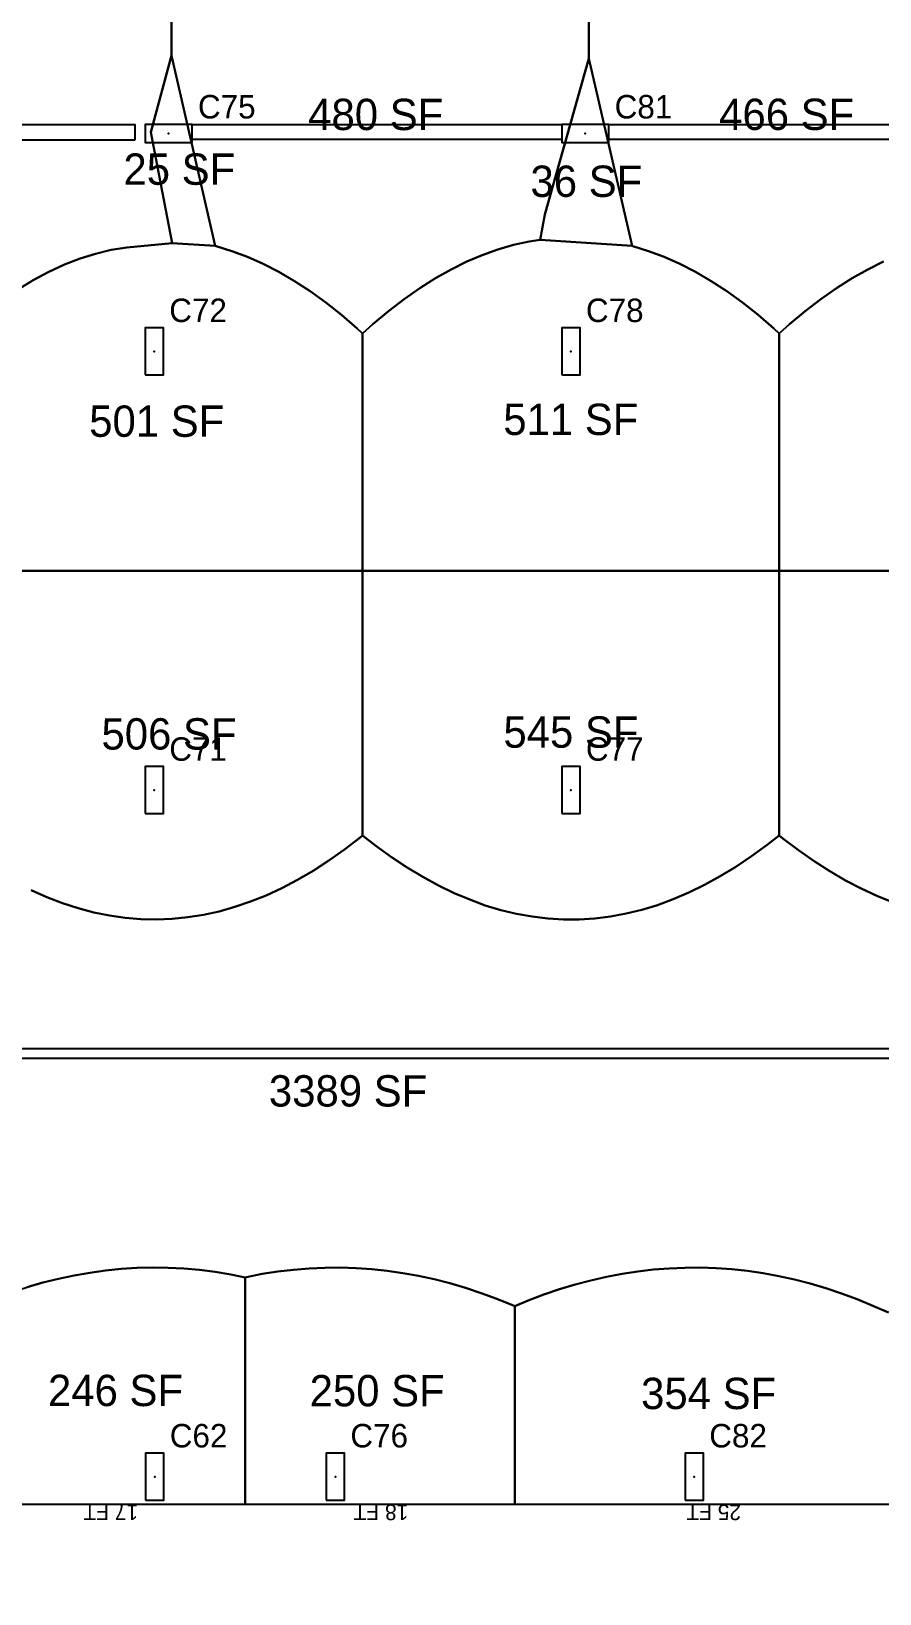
# Model space of a CAD drawing. Header units: metres. Extents: x 3272 to 9634, y 5311 to 56288.
# Drawn here: x 7513 to 8163, y 46243 to 47440 of the extents above; entities that cross this region are included whole.
import ezdxf
from ezdxf.enums import TextEntityAlignment as Align

# ---------------------------------------------------------------- set-up
doc = ezdxf.new("R2010")
doc.units = ezdxf.units.M
for name, color, linetype in [('BOUNDARY', 5, 'Continuous'), ('COL-LABEL', 2, 'Continuous'), ('COLS', 2, 'Continuous'), ('FLOOR_5_AREA_LABELS', 3, 'Continuous'), ('FLOOR_5_BOUNDARY', 5, 'Continuous'), ('FLOOR_5_COLUMNS', 7, 'Continuous'), ('FLOOR_5_FASCADE_COLUMNS', 30, 'Continuous'), ('FLOOR_5_LARGE_TRIBUTARY', 6, 'Continuous'), ('FLOOR_5_TRIBUTARY_COL_106', 2, 'Continuous'), ('FLOOR_5_TRIBUTARY_COL_107', 2, 'Continuous'), ('FLOOR_5_TRIBUTARY_COL_34', 2, 'Continuous'), ('FLOOR_5_TRIBUTARY_COL_38', 2, 'Continuous'), ('FLOOR_5_TRIBUTARY_COL_39', 2, 'Continuous'), ('FLOOR_5_TRIBUTARY_COL_41', 2, 'Continuous'), ('FLOOR_5_TRIBUTARY_COL_42', 2, 'Continuous'), ('FLOOR_5_TRIBUTARY_COL_56', 2, 'Continuous'), ('FLOOR_5_TRIBUTARY_COL_57', 2, 'Continuous'), ('FLOOR_5_TRIBUTARY_COL_89', 2, 'Continuous'), ('FLOOR_5_TRIBUTARY_COL_97', 2, 'Continuous'), ('FLOOR_5_WALL_TRIBUTARY_161', 1, 'Continuous'), ('FLOOR_5_WALL_TRIBUTARY_162', 1, 'Continuous'), ('FLOOR_5_WALL_TRIBUTARY_167', 1, 'Continuous'), ('FLOOR_5_WALL_TRIBUTARY_180', 1, 'Continuous'), ('WALL', 4, 'Continuous')]:
    doc.layers.add(name, color=color, linetype=linetype)

msp = doc.modelspace()

# ---------------------------------------------------------------- linework, layer by layer
at = {"layer": 'BOUNDARY'}
msp.add_lwpolyline([(9196.1, 46311.5), (6771.6, 46311.5), (6771.6, 46243.1), (6443.2, 46243.1), (6443.2, 46310.5), (6316.7, 46310.5), (6316.7, 46300.3), (6299, 46279.3), (6298.7, 46273.4), (5979.1, 46291), (5982.7, 46356.9), (5849.6, 46364.2), (5842.4, 46298.9), (5651.2, 46334.6)], dxfattribs=at)
at = {"layer": 'COLS'}
for points in [[(7636.2, 47354.9), (7636.2, 47368.9), (7600.2, 47368.9), (7600.2, 47354.9)], [(7955.5, 47354.9), (7955.5, 47368.9), (7919.5, 47368.9), (7919.5, 47354.9)], [(7600.2, 47176.9), (7614.2, 47176.9), (7614.2, 47212.9), (7600.2, 47212.9)], [(7919.5, 47176.9), (7933.5, 47176.9), (7933.5, 47212.9), (7919.5, 47212.9)], [(7600.2, 46840.8), (7614.2, 46840.8), (7614.2, 46876.8), (7600.2, 46876.8)], [(7919.5, 46840.8), (7933.5, 46840.8), (7933.5, 46876.8), (7919.5, 46876.8)], [(7600.6, 46314.7), (7614.6, 46314.7), (7614.6, 46350.7), (7600.6, 46350.7)], [(7739, 46314.7), (7753, 46314.7), (7753, 46350.7), (7739, 46350.7)], [(8014, 46314.7), (8028, 46314.7), (8028, 46350.7), (8014, 46350.7)]]:
    msp.add_lwpolyline(points, close=True, dxfattribs=at)
at = {"layer": 'FLOOR_5_BOUNDARY'}
msp.add_lwpolyline([(9196.1, 46311.5), (6771.6, 46311.5), (6771.6, 46243.1), (6443.2, 46243.1), (6443.2, 46310.5), (6316.7, 46310.5), (6316.7, 46300.3), (6299, 46279.3), (6298.7, 46273.4), (5979.1, 46291), (5982.7, 46356.9), (5849.6, 46364.2), (5842.4, 46298.9), (5651.2, 46334.6)], dxfattribs=at)
at = {"layer": 'FLOOR_5_COLUMNS'}
for p in [(7618.2, 47361.9), (7937.5, 47361.9), (7607.2, 47194.9), (7926.5, 47194.9), (7607.2, 46858.8), (7926.5, 46858.8), (7607.6, 46332.7), (7746, 46332.7), (8021, 46332.7)]:
    msp.add_point(p, dxfattribs=at)
at = {"layer": 'FLOOR_5_FASCADE_COLUMNS'}
for points in [[(7675.9, 46311.5), (7669.9, 46311.5), (7663.9, 46311.5), (7657.9, 46311.5), (7651.9, 46311.5), (7645.9, 46311.5), (7639.9, 46311.5), (7633.9, 46311.5), (7627.9, 46311.5), (7621.9, 46311.5), (7615.9, 46311.5), (7609.9, 46311.5), (7603.9, 46311.5), (7597.9, 46311.5), (7591.9, 46311.5), (7585.9, 46311.5), (7579.9, 46311.5), (7573.9, 46311.5), (7567.9, 46311.5), (7561.9, 46311.5), (7555.9, 46311.5), (7549.9, 46311.5), (7543.9, 46311.5), (7537.9, 46311.5), (7531.9, 46311.5), (7525.9, 46311.5), (7519.9, 46311.5), (7513.9, 46311.5), (7507.9, 46311.5)], [(7885.9, 46311.5), (7879.9, 46311.5), (7873.9, 46311.5), (7867.9, 46311.5), (7861.9, 46311.5), (7855.9, 46311.5), (7849.9, 46311.5), (7843.9, 46311.5), (7837.9, 46311.5), (7831.9, 46311.5), (7825.9, 46311.5), (7819.9, 46311.5), (7813.9, 46311.5), (7807.9, 46311.5), (7801.9, 46311.5), (7795.9, 46311.5), (7789.9, 46311.5), (7783.9, 46311.5), (7777.9, 46311.5), (7771.9, 46311.5), (7765.9, 46311.5), (7759.9, 46311.5), (7753.9, 46311.5), (7747.9, 46311.5), (7741.9, 46311.5), (7735.9, 46311.5), (7729.9, 46311.5), (7723.9, 46311.5), (7717.9, 46311.5), (7711.9, 46311.5), (7705.9, 46311.5), (7699.9, 46311.5), (7693.9, 46311.5), (7687.9, 46311.5), (7681.9, 46311.5), (7675.9, 46311.5)], [(8167.9, 46311.5), (8161.9, 46311.5), (8155.9, 46311.5), (8149.9, 46311.5), (8143.9, 46311.5), (8137.9, 46311.5), (8131.9, 46311.5), (8125.9, 46311.5), (8119.9, 46311.5), (8113.9, 46311.5), (8107.9, 46311.5), (8101.9, 46311.5), (8095.9, 46311.5), (8089.9, 46311.5), (8083.9, 46311.5), (8077.9, 46311.5), (8071.9, 46311.5), (8065.9, 46311.5), (8059.9, 46311.5), (8053.9, 46311.5), (8047.9, 46311.5), (8041.9, 46311.5), (8035.9, 46311.5), (8029.9, 46311.5), (8023.9, 46311.5), (8017.9, 46311.5), (8011.9, 46311.5), (8005.9, 46311.5), (7999.9, 46311.5), (7993.9, 46311.5), (7987.9, 46311.5), (7981.9, 46311.5), (7975.9, 46311.5), (7969.9, 46311.5), (7963.9, 46311.5), (7957.9, 46311.5), (7951.9, 46311.5), (7945.9, 46311.5), (7939.9, 46311.5), (7933.9, 46311.5), (7927.9, 46311.5), (7921.9, 46311.5), (7915.9, 46311.5), (7909.9, 46311.5), (7903.9, 46311.5), (7897.9, 46311.5), (7891.9, 46311.5), (7885.9, 46311.5)]]:
    msp.add_lwpolyline(points, dxfattribs=at)
at = {"layer": 'FLOOR_5_LARGE_TRIBUTARY'}
for points in [[(7620.4, 47466.3), (7620.4, 47421.6), (7604.5, 47362.9), (7621, 47277.8), (7586.3, 47274.6), (7574.3, 47272.7), (7562.3, 47269.8), (7550.3, 47266), (7538.3, 47261.4), (7526.3, 47255.8), (7514.3, 47249.4), (7502.3, 47242)], [(7940.2, 47466.4), (7940.2, 47419.4), (7906.6, 47299.9), (7902.9, 47280.3), (7894.6, 47279.1), (7882.6, 47276.5), (7870.6, 47273), (7858.6, 47268.7), (7846.6, 47263.7), (7834.6, 47257.7), (7822.6, 47251), (7810.6, 47243.4), (7798.6, 47235), (7786.6, 47225.8), (7774.6, 47215.7), (7774.6, 47215.7), (7766.8, 47208.7), (7762.6, 47212.6), (7750.6, 47222.9), (7738.6, 47232.4), (7726.6, 47241), (7714.6, 47248.8), (7702.6, 47255.8), (7690.6, 47262), (7678.6, 47267.3), (7666.6, 47271.8), (7654.6, 47275.5), (7654, 47275.7), (7620.4, 47421.6), (7620.4, 47466.3)], [(8165.9, 47263.7), (8153.9, 47257.7), (8141.9, 47251), (8129.9, 47243.4), (8117.9, 47235), (8105.9, 47225.8), (8093.9, 47215.7), (8086.1, 47208.7), (8086.1, 47208.7), (8081.9, 47212.6), (8069.9, 47222.9), (8057.9, 47232.4), (8045.9, 47241), (8033.9, 47248.8), (8021.9, 47255.8), (8009.9, 47262), (7997.9, 47267.3), (7985.9, 47271.8), (7973.9, 47275.5), (7973.3, 47275.7), (7940.2, 47419.4), (7940.2, 47466.4)], [(7502.3, 47242), (7514.3, 47249.4), (7526.3, 47255.8), (7538.3, 47261.4), (7550.3, 47266), (7562.3, 47269.8), (7574.3, 47272.7), (7586.3, 47274.6), (7621, 47277.8), (7654, 47275.7), (7654.6, 47275.5), (7666.6, 47271.8), (7678.6, 47267.3), (7690.6, 47262), (7702.6, 47255.8), (7714.6, 47248.8), (7726.6, 47241), (7738.6, 47232.4), (7750.6, 47222.9), (7762.6, 47212.6), (7766.8, 47208.7), (7766.8, 47026.8), (7766.8, 47026.8), (7474.2, 47026.8)], [(8401.9, 47026.8), (8086.1, 47026.8), (8086.1, 47208.7), (8093.9, 47215.7), (8093.9, 47215.7), (8105.9, 47225.8), (8117.9, 47235), (8129.9, 47243.4), (8141.9, 47251), (8153.9, 47257.7), (8165.9, 47263.7)], [(7474.2, 47026.8), (7766.8, 47026.8), (7766.8, 46824.1), (7764.9, 46822.5), (7752.9, 46813.3), (7740.9, 46804.9), (7728.9, 46797.1), (7716.9, 46790.1), (7704.9, 46783.8), (7692.9, 46778.2), (7680.9, 46773.4), (7668.9, 46769.3), (7656.9, 46765.9), (7644.9, 46763.3), (7632.9, 46761.4), (7620.9, 46760.2), (7608.9, 46759.7), (7596.9, 46760), (7584.9, 46760.9), (7572.9, 46762.7), (7560.9, 46765.1), (7548.9, 46768.3), (7536.9, 46772.2), (7524.9, 46776.8), (7512.9, 46782.1)], [(8172.9, 46773.1), (8160.9, 46777.9), (8148.9, 46783.4), (8136.9, 46789.6), (8124.9, 46796.6), (8112.9, 46804.3), (8100.9, 46812.7), (8088.9, 46821.8), (8086.1, 46824.1), (8086.1, 46824.1), (8086.1, 47026.8), (8086.1, 47026.8), (8401.9, 47026.8)], [(7512.9, 46782.1), (7524.9, 46776.8), (7536.9, 46772.2), (7548.9, 46768.3), (7560.9, 46765.1), (7572.9, 46762.7), (7584.9, 46760.9), (7596.9, 46760), (7608.9, 46759.7), (7620.9, 46760.2), (7632.9, 46761.4), (7644.9, 46763.3), (7656.9, 46765.9), (7668.9, 46769.3), (7680.9, 46773.4), (7692.9, 46778.2), (7704.9, 46783.8), (7716.9, 46790.1), (7728.9, 46797.1), (7740.9, 46804.9), (7752.9, 46813.3), (7764.9, 46822.5), (7766.8, 46824.1), (7776.9, 46816.2), (7788.9, 46807.5), (7800.9, 46799.5), (7812.9, 46792.3), (7824.9, 46785.7), (7836.9, 46779.9), (7848.9, 46774.9), (7860.9, 46770.5), (7872.9, 46766.9), (7884.9, 46764.1), (7896.9, 46761.9), (7908.9, 46760.5), (7920.9, 46759.8), (7932.9, 46759.8), (7944.9, 46760.5), (7956.9, 46762), (7968.9, 46764.2), (7980.9, 46767.2), (7992.9, 46770.8), (8004.9, 46775.2), (8016.9, 46780.3), (8028.9, 46786.2), (8040.9, 46792.8), (8052.9, 46800.1), (8064.9, 46808.1), (8076.9, 46816.8), (8086.1, 46824.1), (8088.9, 46821.8), (8100.9, 46812.7), (8112.9, 46804.3), (8124.9, 46796.6), (8136.9, 46789.6), (8148.9, 46783.4), (8160.9, 46777.9), (8172.9, 46773.1)], [(8169.8, 46458.5), (8157.8, 46463.8), (8145.8, 46468.7), (8133.8, 46473.2), (8121.8, 46477.2), (8109.8, 46480.7), (8097.8, 46483.8), (8085.8, 46486.5), (8073.8, 46488.7), (8061.8, 46490.4), (8049.8, 46491.7), (8037.8, 46492.6), (8025.8, 46493), (8013.8, 46492.9), (8001.8, 46492.4), (7989.8, 46491.5), (7977.8, 46490.1), (7965.8, 46488.2), (7953.8, 46485.9), (7941.8, 46483.2), (7929.8, 46480), (7917.8, 46476.4), (7905.8, 46472.3), (7893.8, 46467.7), (7883.5, 46463.5), (7881.8, 46464.3), (7869.8, 46469.1), (7857.8, 46473.5), (7845.8, 46477.5), (7833.8, 46481), (7821.8, 46484.1), (7809.8, 46486.7), (7797.8, 46488.8), (7785.8, 46490.5), (7773.8, 46491.8), (7761.8, 46492.6), (7749.8, 46493), (7737.8, 46492.9), (7725.8, 46492.4), (7713.8, 46491.4), (7701.8, 46489.9), (7689.8, 46488.1), (7677.8, 46485.7), (7676.8, 46485.5), (7665.8, 46487.7), (7653.8, 46489.7), (7641.8, 46491.2), (7629.8, 46492.2), (7617.8, 46492.8), (7605.8, 46493), (7593.8, 46492.7), (7581.8, 46492), (7569.8, 46490.8), (7557.8, 46489.1), (7545.8, 46487), (7533.8, 46484.5), (7521.8, 46481.5), (7509.8, 46478.1)], [(8184.1, 46311.5), (7883.5, 46311.5), (7883.5, 46463.5), (7883.5, 46463.5), (7893.8, 46467.7), (7905.8, 46472.3), (7917.8, 46476.4), (7929.8, 46480), (7941.8, 46483.2), (7953.8, 46485.9), (7965.8, 46488.2), (7977.8, 46490.1), (7989.8, 46491.5), (8001.8, 46492.4), (8013.8, 46492.9), (8025.8, 46493), (8037.8, 46492.6), (8049.8, 46491.7), (8061.8, 46490.4), (8073.8, 46488.7), (8085.8, 46486.5), (8097.8, 46483.8), (8109.8, 46480.7), (8121.8, 46477.2), (8133.8, 46473.2), (8145.8, 46468.7), (8157.8, 46463.8), (8169.8, 46458.5)]]:
    msp.add_lwpolyline(points, dxfattribs=at)
for points in [[(7902.9, 47280.3), (7906.6, 47299.9), (7940.2, 47419.4), (7973.3, 47275.7), (7902.9, 47280.3)], [(7774.6, 47215.7), (7786.6, 47225.8), (7798.6, 47235), (7810.6, 47243.4), (7822.6, 47251), (7834.6, 47257.7), (7846.6, 47263.7), (7858.6, 47268.7), (7870.6, 47273), (7882.6, 47276.5), (7894.6, 47279.1), (7902.9, 47280.3), (7973.3, 47275.7), (7973.9, 47275.5), (7985.9, 47271.8), (7997.9, 47267.3), (8009.9, 47262), (8021.9, 47255.8), (8033.9, 47248.8), (8045.9, 47241), (8057.9, 47232.4), (8069.9, 47222.9), (8081.9, 47212.6), (8086.1, 47208.7), (8086.1, 47026.8), (8086.1, 47026.8), (7766.8, 47026.8), (7766.8, 47208.7), (7774.6, 47215.7)], [(7766.8, 46824.1), (7766.8, 47026.8), (7766.8, 47026.8), (8086.1, 47026.8), (8086.1, 46824.1), (8076.9, 46816.8), (8064.9, 46808.1), (8052.9, 46800.1), (8040.9, 46792.8), (8028.9, 46786.2), (8016.9, 46780.3), (8004.9, 46775.2), (7992.9, 46770.8), (7980.9, 46767.2), (7968.9, 46764.2), (7956.9, 46762), (7944.9, 46760.5), (7932.9, 46759.8), (7920.9, 46759.8), (7908.9, 46760.5), (7896.9, 46761.9), (7884.9, 46764.1), (7872.9, 46766.9), (7860.9, 46770.5), (7848.9, 46774.9), (7836.9, 46779.9), (7824.9, 46785.7), (7812.9, 46792.3), (7800.9, 46799.5), (7788.9, 46807.5), (7776.9, 46816.2), (7766.8, 46824.1)], [(7474.4, 46465.3), (7485.8, 46469.9), (7497.8, 46474.2), (7509.8, 46478.1), (7521.8, 46481.5), (7533.8, 46484.5), (7545.8, 46487), (7557.8, 46489.1), (7569.8, 46490.8), (7581.8, 46492), (7593.8, 46492.7), (7605.8, 46493), (7617.8, 46492.8), (7629.8, 46492.2), (7641.8, 46491.2), (7653.8, 46489.7), (7665.8, 46487.7), (7676.8, 46485.5), (7676.8, 46311.5), (7474.4, 46311.5), (7474.4, 46465.3)], [(7676.8, 46485.5), (7677.8, 46485.7), (7689.8, 46488.1), (7701.8, 46489.9), (7713.8, 46491.4), (7725.8, 46492.4), (7737.8, 46492.9), (7749.8, 46493), (7761.8, 46492.6), (7773.8, 46491.8), (7785.8, 46490.5), (7797.8, 46488.8), (7809.8, 46486.7), (7821.8, 46484.1), (7833.8, 46481), (7845.8, 46477.5), (7857.8, 46473.5), (7869.8, 46469.1), (7881.8, 46464.3), (7883.5, 46463.5), (7883.5, 46311.5), (7676.8, 46311.5), (7676.8, 46485.5)]]:
    msp.add_lwpolyline(points, close=True, dxfattribs=at)
at = {"layer": 'FLOOR_5_TRIBUTARY_COL_106'}
msp.add_lwpolyline([(7604.5, 47362.9), (7620.4, 47421.6), (7654, 47275.7), (7621, 47277.8), (7604.5, 47362.9)], close=True, dxfattribs=at)
at = {"layer": 'FLOOR_5_TRIBUTARY_COL_107'}
msp.add_lwpolyline([(7474.4, 46465.3), (7485.8, 46469.9), (7497.8, 46474.2), (7509.8, 46478.1), (7521.8, 46481.5), (7533.8, 46484.5), (7545.8, 46487), (7557.8, 46489.1), (7569.8, 46490.8), (7581.8, 46492), (7593.8, 46492.7), (7605.8, 46493), (7617.8, 46492.8), (7629.8, 46492.2), (7641.8, 46491.2), (7653.8, 46489.7), (7665.8, 46487.7), (7676.8, 46485.5), (7676.8, 46311.5), (7474.4, 46311.5), (7474.4, 46465.3)], close=True, dxfattribs=at)
at = {"layer": 'FLOOR_5_TRIBUTARY_COL_34'}
msp.add_lwpolyline([(8184.1, 46311.5), (7883.5, 46311.5), (7883.5, 46463.5), (7883.5, 46463.5), (7893.8, 46467.7), (7905.8, 46472.3), (7917.8, 46476.4), (7929.8, 46480), (7941.8, 46483.2), (7953.8, 46485.9), (7965.8, 46488.2), (7977.8, 46490.1), (7989.8, 46491.5), (8001.8, 46492.4), (8013.8, 46492.9), (8025.8, 46493), (8037.8, 46492.6), (8049.8, 46491.7), (8061.8, 46490.4), (8073.8, 46488.7), (8085.8, 46486.5), (8097.8, 46483.8), (8109.8, 46480.7), (8121.8, 46477.2), (8133.8, 46473.2), (8145.8, 46468.7), (8157.8, 46463.8), (8169.8, 46458.5)], dxfattribs=at)
at = {"layer": 'FLOOR_5_TRIBUTARY_COL_38'}
msp.add_lwpolyline([(7766.8, 46824.1), (7766.8, 47026.8), (7766.8, 47026.8), (8086.1, 47026.8), (8086.1, 46824.1), (8076.9, 46816.8), (8064.9, 46808.1), (8052.9, 46800.1), (8040.9, 46792.8), (8028.9, 46786.2), (8016.9, 46780.3), (8004.9, 46775.2), (7992.9, 46770.8), (7980.9, 46767.2), (7968.9, 46764.2), (7956.9, 46762), (7944.9, 46760.5), (7932.9, 46759.8), (7920.9, 46759.8), (7908.9, 46760.5), (7896.9, 46761.9), (7884.9, 46764.1), (7872.9, 46766.9), (7860.9, 46770.5), (7848.9, 46774.9), (7836.9, 46779.9), (7824.9, 46785.7), (7812.9, 46792.3), (7800.9, 46799.5), (7788.9, 46807.5), (7776.9, 46816.2), (7766.8, 46824.1)], close=True, dxfattribs=at)
at = {"layer": 'FLOOR_5_TRIBUTARY_COL_39'}
msp.add_lwpolyline([(8172.9, 46773.1), (8160.9, 46777.9), (8148.9, 46783.4), (8136.9, 46789.6), (8124.9, 46796.6), (8112.9, 46804.3), (8100.9, 46812.7), (8088.9, 46821.8), (8086.1, 46824.1), (8086.1, 46824.1), (8086.1, 47026.8), (8086.1, 47026.8), (8401.9, 47026.8)], dxfattribs=at)
at = {"layer": 'FLOOR_5_TRIBUTARY_COL_41'}
msp.add_lwpolyline([(7774.6, 47215.7), (7786.6, 47225.8), (7798.6, 47235), (7810.6, 47243.4), (7822.6, 47251), (7834.6, 47257.7), (7846.6, 47263.7), (7858.6, 47268.7), (7870.6, 47273), (7882.6, 47276.5), (7894.6, 47279.1), (7902.9, 47280.3), (7973.3, 47275.7), (7973.9, 47275.5), (7985.9, 47271.8), (7997.9, 47267.3), (8009.9, 47262), (8021.9, 47255.8), (8033.9, 47248.8), (8045.9, 47241), (8057.9, 47232.4), (8069.9, 47222.9), (8081.9, 47212.6), (8086.1, 47208.7), (8086.1, 47026.8), (8086.1, 47026.8), (7766.8, 47026.8), (7766.8, 47208.7), (7774.6, 47215.7)], close=True, dxfattribs=at)
at = {"layer": 'FLOOR_5_TRIBUTARY_COL_42'}
msp.add_lwpolyline([(8401.9, 47026.8), (8086.1, 47026.8), (8086.1, 47208.7), (8093.9, 47215.7), (8093.9, 47215.7), (8105.9, 47225.8), (8117.9, 47235), (8129.9, 47243.4), (8141.9, 47251), (8153.9, 47257.7), (8165.9, 47263.7)], dxfattribs=at)
at = {"layer": 'FLOOR_5_TRIBUTARY_COL_56'}
msp.add_lwpolyline([(7474.2, 47026.8), (7766.8, 47026.8), (7766.8, 46824.1), (7764.9, 46822.5), (7752.9, 46813.3), (7740.9, 46804.9), (7728.9, 46797.1), (7716.9, 46790.1), (7704.9, 46783.8), (7692.9, 46778.2), (7680.9, 46773.4), (7668.9, 46769.3), (7656.9, 46765.9), (7644.9, 46763.3), (7632.9, 46761.4), (7620.9, 46760.2), (7608.9, 46759.7), (7596.9, 46760), (7584.9, 46760.9), (7572.9, 46762.7), (7560.9, 46765.1), (7548.9, 46768.3), (7536.9, 46772.2), (7524.9, 46776.8), (7512.9, 46782.1)], dxfattribs=at)
at = {"layer": 'FLOOR_5_TRIBUTARY_COL_57'}
msp.add_lwpolyline([(7502.3, 47242), (7514.3, 47249.4), (7526.3, 47255.8), (7538.3, 47261.4), (7550.3, 47266), (7562.3, 47269.8), (7574.3, 47272.7), (7586.3, 47274.6), (7621, 47277.8), (7654, 47275.7), (7654.6, 47275.5), (7666.6, 47271.8), (7678.6, 47267.3), (7690.6, 47262), (7702.6, 47255.8), (7714.6, 47248.8), (7726.6, 47241), (7738.6, 47232.4), (7750.6, 47222.9), (7762.6, 47212.6), (7766.8, 47208.7), (7766.8, 47026.8), (7766.8, 47026.8), (7474.2, 47026.8)], dxfattribs=at)
at = {"layer": 'FLOOR_5_TRIBUTARY_COL_89'}
msp.add_lwpolyline([(7676.8, 46485.5), (7677.8, 46485.7), (7689.8, 46488.1), (7701.8, 46489.9), (7713.8, 46491.4), (7725.8, 46492.4), (7737.8, 46492.9), (7749.8, 46493), (7761.8, 46492.6), (7773.8, 46491.8), (7785.8, 46490.5), (7797.8, 46488.8), (7809.8, 46486.7), (7821.8, 46484.1), (7833.8, 46481), (7845.8, 46477.5), (7857.8, 46473.5), (7869.8, 46469.1), (7881.8, 46464.3), (7883.5, 46463.5), (7883.5, 46311.5), (7676.8, 46311.5), (7676.8, 46485.5)], close=True, dxfattribs=at)
at = {"layer": 'FLOOR_5_TRIBUTARY_COL_97'}
msp.add_lwpolyline([(7902.9, 47280.3), (7906.6, 47299.9), (7940.2, 47419.4), (7973.3, 47275.7), (7902.9, 47280.3)], close=True, dxfattribs=at)
at = {"layer": 'FLOOR_5_WALL_TRIBUTARY_161'}
msp.add_lwpolyline([(7940.2, 47466.4), (7940.2, 47419.4), (7906.6, 47299.9), (7902.9, 47280.3), (7894.6, 47279.1), (7882.6, 47276.5), (7870.6, 47273), (7858.6, 47268.7), (7846.6, 47263.7), (7834.6, 47257.7), (7822.6, 47251), (7810.6, 47243.4), (7798.6, 47235), (7786.6, 47225.8), (7774.6, 47215.7), (7774.6, 47215.7), (7766.8, 47208.7), (7762.6, 47212.6), (7750.6, 47222.9), (7738.6, 47232.4), (7726.6, 47241), (7714.6, 47248.8), (7702.6, 47255.8), (7690.6, 47262), (7678.6, 47267.3), (7666.6, 47271.8), (7654.6, 47275.5), (7654, 47275.7), (7620.4, 47421.6), (7620.4, 47466.3)], dxfattribs=at)
at = {"layer": 'FLOOR_5_WALL_TRIBUTARY_162'}
msp.add_lwpolyline([(8165.9, 47263.7), (8153.9, 47257.7), (8141.9, 47251), (8129.9, 47243.4), (8117.9, 47235), (8105.9, 47225.8), (8093.9, 47215.7), (8086.1, 47208.7), (8086.1, 47208.7), (8081.9, 47212.6), (8069.9, 47222.9), (8057.9, 47232.4), (8045.9, 47241), (8033.9, 47248.8), (8021.9, 47255.8), (8009.9, 47262), (7997.9, 47267.3), (7985.9, 47271.8), (7973.9, 47275.5), (7973.3, 47275.7), (7940.2, 47419.4), (7940.2, 47466.4)], dxfattribs=at)
at = {"layer": 'FLOOR_5_WALL_TRIBUTARY_167'}
for points in [[(7512.9, 46782.1), (7524.9, 46776.8), (7536.9, 46772.2), (7548.9, 46768.3), (7560.9, 46765.1), (7572.9, 46762.7), (7584.9, 46760.9), (7596.9, 46760), (7608.9, 46759.7), (7620.9, 46760.2), (7632.9, 46761.4), (7644.9, 46763.3), (7656.9, 46765.9), (7668.9, 46769.3), (7680.9, 46773.4), (7692.9, 46778.2), (7704.9, 46783.8), (7716.9, 46790.1), (7728.9, 46797.1), (7740.9, 46804.9), (7752.9, 46813.3), (7764.9, 46822.5), (7766.8, 46824.1), (7776.9, 46816.2), (7788.9, 46807.5), (7800.9, 46799.5), (7812.9, 46792.3), (7824.9, 46785.7), (7836.9, 46779.9), (7848.9, 46774.9), (7860.9, 46770.5), (7872.9, 46766.9), (7884.9, 46764.1), (7896.9, 46761.9), (7908.9, 46760.5), (7920.9, 46759.8), (7932.9, 46759.8), (7944.9, 46760.5), (7956.9, 46762), (7968.9, 46764.2), (7980.9, 46767.2), (7992.9, 46770.8), (8004.9, 46775.2), (8016.9, 46780.3), (8028.9, 46786.2), (8040.9, 46792.8), (8052.9, 46800.1), (8064.9, 46808.1), (8076.9, 46816.8), (8086.1, 46824.1), (8088.9, 46821.8), (8100.9, 46812.7), (8112.9, 46804.3), (8124.9, 46796.6), (8136.9, 46789.6), (8148.9, 46783.4), (8160.9, 46777.9), (8172.9, 46773.1)], [(8169.8, 46458.5), (8157.8, 46463.8), (8145.8, 46468.7), (8133.8, 46473.2), (8121.8, 46477.2), (8109.8, 46480.7), (8097.8, 46483.8), (8085.8, 46486.5), (8073.8, 46488.7), (8061.8, 46490.4), (8049.8, 46491.7), (8037.8, 46492.6), (8025.8, 46493), (8013.8, 46492.9), (8001.8, 46492.4), (7989.8, 46491.5), (7977.8, 46490.1), (7965.8, 46488.2), (7953.8, 46485.9), (7941.8, 46483.2), (7929.8, 46480), (7917.8, 46476.4), (7905.8, 46472.3), (7893.8, 46467.7), (7883.5, 46463.5), (7881.8, 46464.3), (7869.8, 46469.1), (7857.8, 46473.5), (7845.8, 46477.5), (7833.8, 46481), (7821.8, 46484.1), (7809.8, 46486.7), (7797.8, 46488.8), (7785.8, 46490.5), (7773.8, 46491.8), (7761.8, 46492.6), (7749.8, 46493), (7737.8, 46492.9), (7725.8, 46492.4), (7713.8, 46491.4), (7701.8, 46489.9), (7689.8, 46488.1), (7677.8, 46485.7), (7676.8, 46485.5), (7665.8, 46487.7), (7653.8, 46489.7), (7641.8, 46491.2), (7629.8, 46492.2), (7617.8, 46492.8), (7605.8, 46493), (7593.8, 46492.7), (7581.8, 46492), (7569.8, 46490.8), (7557.8, 46489.1), (7545.8, 46487), (7533.8, 46484.5), (7521.8, 46481.5), (7509.8, 46478.1)]]:
    msp.add_lwpolyline(points, dxfattribs=at)
at = {"layer": 'FLOOR_5_WALL_TRIBUTARY_180'}
msp.add_lwpolyline([(7620.4, 47466.3), (7620.4, 47421.6), (7604.5, 47362.9), (7621, 47277.8), (7586.3, 47274.6), (7574.3, 47272.7), (7562.3, 47269.8), (7550.3, 47266), (7538.3, 47261.4), (7526.3, 47255.8), (7514.3, 47249.4), (7502.3, 47242)], dxfattribs=at)
at = {"layer": 'WALL'}
for points in [[(7592.3, 47356.9), (7583.2, 47356.9), (7292.2, 47356.9), (7292.2, 47368.9), (7592.3, 47368.9)], [(7636.2, 47357.3), (7636.2, 47368.9), (7919.5, 47368.9), (7919.5, 47357.3)], [(7955.5, 47357.3), (7955.5, 47368.9), (8227.7, 47368.9), (8227.7, 47357.3)], [(8499.8, 46653.2), (8472.8, 46653.2), (6909.1, 46653.2), (6909.1, 46660.8), (8579.3, 46660.8), (8579.3, 46653.2)]]:
    msp.add_lwpolyline(points, close=True, dxfattribs=at)

# ---------------------------------------------------------------- texts
at = {"layer": 'COL-LABEL'}
for s, p in [('C75', (7640.7, 47373.4)), ('C81', (7960, 47373.4)), ('C72', (7618.7, 47217.4)), ('C78', (7938, 47217.4)), ('C71', (7618.7, 46881.3)), ('C77', (7938, 46881.3)), ('C62', (7619.1, 46355.2)), ('C76', (7757.5, 46355.2)), ('C82', (8032.5, 46355.2))]:
    msp.add_text(s, height=18, dxfattribs=at).set_placement(p)
at = {"layer": 'FLOOR_5_AREA_LABELS'}
for s, p in [('480 SF', (7776.9, 47376.5)), ('466 SF', (8091.8, 47376.6)), ('25 SF', (7626.4, 47334.6)), ('36 SF', (7938.3, 47325.3)), ('511 SF', (7926.4, 47142.9)), ('501 SF', (7609.1, 47141.5)), ('545 SF', (7926.5, 46903.3)), ('506 SF', (7618.5, 46901.9)), ('3389 SF', (7755.7, 46628.4)), ('246 SF', (7577.5, 46398.9)), ('250 SF', (7778, 46398.7)), ('354 SF', (8032, 46396.6))]:
    msp.add_text(s, height=24, dxfattribs=at).set_placement(p, align=Align.MIDDLE_CENTER)
at = {"layer": 'FLOOR_5_FASCADE_COLUMNS'}
for s, p in [('17 FT', (7573.9, 46305.5)), ('18 FT', (7780.9, 46305.5)), ('25 FT', (8035.9, 46305.5))]:
    msp.add_text(s, height=12, rotation=180, dxfattribs=at).set_placement(p, align=Align.MIDDLE_CENTER)

doc.saveas('drawing.dxf')
